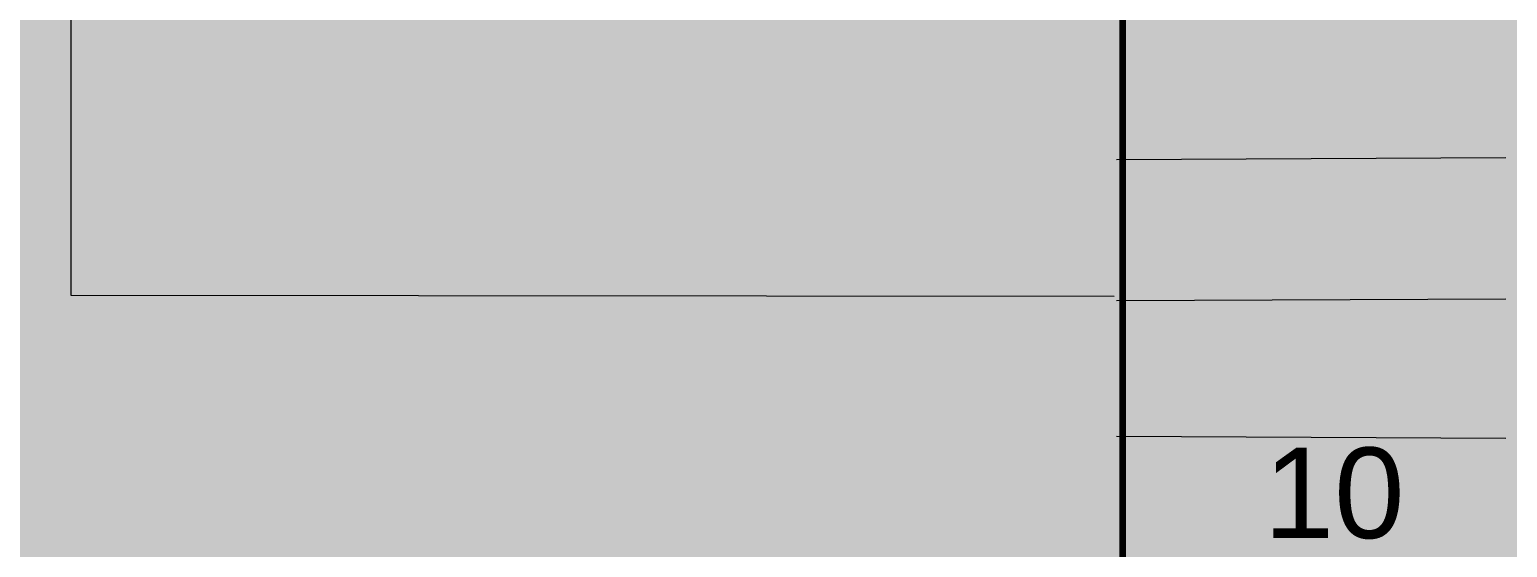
# Model space of a CAD drawing. Header units: millimetres. Extents: x 0 to 590, y 2 to 420.
# Drawn here: x 86.6 to 142.9, y 139.5 to 159.2 of the extents above; entities that cross this region are included whole.
import ezdxf
from ezdxf.xclip import XClip

# ---------------------------------------------------------------- set-up
doc = ezdxf.new("R2010")
doc.units = ezdxf.units.MM
doc.header["$MEASUREMENT"] = 0
doc.layers.get('0').update_dxf_attribs({"linetype": 'CONTINUOUS'})
doc.styles.add('Arial$001', font='arial.ttf', dxfattribs={"height": 3.452631})

# ---------------------------------------------------------------- blocks, each defined once
blk = doc.blocks.new('MF28FC3F0')
at = {"true_color": 0xffffff}
for points in [[(0, 420.2), (0, 2.206), (590.355, 2.206), (590.355, 420.2)], [(0, 420.2), (0, 2.437), (590.355, 2.437), (590.355, 420.2)]]:
    blk.add_hatch(color=0, dxfattribs=at).paths.add_polyline_path(points)

msp = doc.modelspace()

# ---------------------------------------------------------------- hatches: boundary and pattern name
at = {"true_color": 0x000007}
for points in [[(136.334, 155.665), (136.334, 155.319), (134.424, 155.319), (134.424, 155.319), (134.425, 155.33), (134.425, 155.34), (134.425, 155.35), (134.426, 155.36), (134.427, 155.371), (134.428, 155.381), (134.429, 155.391), (134.43, 155.402), (134.431, 155.412), (134.433, 155.422), (134.435, 155.432), (134.437, 155.443), (134.439, 155.453), (134.441, 155.463), (134.444, 155.474), (134.446, 155.484), (134.449, 155.494), (134.452, 155.504), (134.455, 155.515), (134.459, 155.525), (134.462, 155.535), (134.466, 155.546), (134.47, 155.556), (134.474, 155.566), (134.48, 155.583), (134.487, 155.599), (134.493, 155.616), (134.5, 155.632), (134.507, 155.649), (134.515, 155.665), (134.522, 155.681), (134.53, 155.698), (134.538, 155.714), (134.547, 155.731), (134.555, 155.747), (134.564, 155.764), (134.574, 155.78), (134.584, 155.797), (134.594, 155.813), (134.604, 155.83), (134.615, 155.846), (134.627, 155.863), (134.638, 155.879), (134.651, 155.896), (134.663, 155.912), (134.677, 155.928), (134.69, 155.945), (134.704, 155.961), (134.717, 155.976), (134.73, 155.991), (134.744, 156.006), (134.759, 156.022), (134.774, 156.038), (134.79, 156.054), (134.807, 156.07), (134.824, 156.087), (134.842, 156.104), (134.86, 156.121), (134.879, 156.139), (134.898, 156.157), (134.918, 156.175), (134.938, 156.193), (134.959, 156.212), (134.98, 156.231), (135.002, 156.25), (135.024, 156.269), (135.047, 156.289), (135.07, 156.309), (135.093, 156.329), (135.117, 156.349), (135.141, 156.369), (135.165, 156.389), (135.165, 156.389), (135.204, 156.422), (135.242, 156.454), (135.278, 156.485), (135.314, 156.516), (135.348, 156.546), (135.382, 156.575), (135.414, 156.604), (135.445, 156.632), (135.476, 156.659), (135.505, 156.686), (135.533, 156.712), (135.561, 156.737), (135.587, 156.762), (135.612, 156.787), (135.636, 156.81), (135.659, 156.833), (135.682, 156.856), (135.703, 156.878), (135.723, 156.9), (135.742, 156.92), (135.76, 156.941), (135.777, 156.961), (135.793, 156.98), (135.808, 156.999), (135.822, 157.019), (135.835, 157.039), (135.848, 157.059), (135.86, 157.078), (135.871, 157.098), (135.882, 157.117), (135.892, 157.135), (135.902, 157.154), (135.91, 157.172), (135.919, 157.19), (135.926, 157.208), (135.933, 157.225), (135.94, 157.243), (135.945, 157.26), (135.951, 157.277), (135.955, 157.294), (135.959, 157.311), (135.963, 157.328), (135.966, 157.344), (135.968, 157.361), (135.97, 157.377), (135.971, 157.394), (135.972, 157.41), (135.972, 157.427), (135.972, 157.445), (135.971, 157.463), (135.97, 157.481), (135.968, 157.498), (135.966, 157.515), (135.963, 157.532), (135.96, 157.548), (135.956, 157.565), (135.951, 157.58), (135.947, 157.596), (135.941, 157.611), (135.935, 157.626), (135.929, 157.641), (135.922, 157.656), (135.914, 157.67), (135.906, 157.684), (135.898, 157.698), (135.889, 157.712), (135.879, 157.725), (135.869, 157.738), (135.859, 157.751), (135.848, 157.764), (135.836, 157.777), (135.824, 157.789), (135.824, 157.789), (135.812, 157.801), (135.799, 157.813), (135.785, 157.824), (135.772, 157.834), (135.758, 157.844), (135.744, 157.854), (135.729, 157.863), (135.714, 157.871), (135.699, 157.879), (135.683, 157.887), (135.667, 157.894), (135.651, 157.9), (135.635, 157.906), (135.618, 157.912), (135.6, 157.916), (135.583, 157.921), (135.565, 157.925), (135.546, 157.928), (135.528, 157.931), (135.508, 157.933), (135.489, 157.935), (135.469, 157.936), (135.449, 157.937), (135.429, 157.937), (135.429, 157.937), (135.406, 157.937), (135.385, 157.936), (135.363, 157.935), (135.342, 157.933), (135.322, 157.931), (135.302, 157.928), (135.283, 157.924), (135.264, 157.92), (135.245, 157.916), (135.227, 157.91), (135.209, 157.905), (135.192, 157.898), (135.175, 157.891), (135.159, 157.884), (135.143, 157.875), (135.128, 157.867), (135.112, 157.857), (135.098, 157.847), (135.083, 157.836), (135.069, 157.825), (135.056, 157.813), (135.043, 157.8), (135.03, 157.787), (135.017, 157.773), (135.017, 157.773), (135.005, 157.76), (134.994, 157.747), (134.982, 157.734), (134.972, 157.72), (134.962, 157.706), (134.952, 157.692), (134.943, 157.677), (134.934, 157.662), (134.926, 157.647), (134.918, 157.631), (134.911, 157.614), (134.904, 157.598), (134.898, 157.58), (134.892, 157.563), (134.886, 157.545), (134.881, 157.526), (134.876, 157.507), (134.871, 157.488), (134.867, 157.468), (134.864, 157.447), (134.86, 157.427), (134.857, 157.405), (134.855, 157.383), (134.853, 157.361), (134.853, 157.361), (134.49, 157.394), (134.49, 157.394), (134.495, 157.427), (134.5, 157.459), (134.505, 157.49), (134.511, 157.521), (134.518, 157.552), (134.525, 157.582), (134.533, 157.611), (134.541, 157.64), (134.55, 157.669), (134.56, 157.696), (134.57, 157.723), (134.581, 157.75), (134.593, 157.776), (134.605, 157.801), (134.618, 157.826), (134.632, 157.85), (134.646, 157.874), (134.662, 157.896), (134.678, 157.919), (134.695, 157.94), (134.712, 157.961), (134.731, 157.981), (134.75, 158.001), (134.77, 158.02), (134.791, 158.036), (134.813, 158.051), (134.835, 158.067), (134.858, 158.081), (134.881, 158.095), (134.906, 158.109), (134.93, 158.121), (134.956, 158.134), (134.982, 158.145), (135.008, 158.156), (135.035, 158.166), (135.063, 158.176), (135.091, 158.185), (135.119, 158.193), (135.148, 158.201), (135.178, 158.207), (135.208, 158.213), (135.238, 158.219), (135.269, 158.223), (135.3, 158.227), (135.332, 158.23), (135.364, 158.232), (135.396, 158.233), (135.429, 158.234), (135.464, 158.233), (135.498, 158.232), (135.531, 158.23), (135.565, 158.227), (135.597, 158.223), (135.629, 158.218), (135.66, 158.213), (135.691, 158.207), (135.721, 158.2), (135.751, 158.192), (135.779, 158.183), (135.808, 158.174), (135.835, 158.164), (135.862, 158.153), (135.888, 158.141), (135.913, 158.129), (135.938, 158.116), (135.961, 158.102), (135.984, 158.087), (136.007, 158.072), (136.028, 158.056), (136.049, 158.039), (136.069, 158.021), (136.088, 158.003), (136.088, 158.003), (136.108, 157.982), (136.127, 157.962), (136.145, 157.941), (136.163, 157.919), (136.18, 157.898), (136.196, 157.876), (136.211, 157.854), (136.225, 157.832), (136.238, 157.809), (136.25, 157.786), (136.262, 157.763), (136.273, 157.74), (136.283, 157.716), (136.292, 157.692), (136.3, 157.667), (136.307, 157.642), (136.313, 157.617), (136.319, 157.591), (136.324, 157.565), (136.328, 157.538), (136.331, 157.511), (136.333, 157.483), (136.334, 157.455), (136.334, 157.427), (136.334, 157.412), (136.334, 157.398), (136.334, 157.384), (136.333, 157.369), (136.332, 157.355), (136.331, 157.34), (136.33, 157.326), (136.328, 157.312), (136.327, 157.297), (136.325, 157.283), (136.323, 157.268), (136.32, 157.254), (136.317, 157.24), (136.314, 157.225), (136.311, 157.211), (136.308, 157.196), (136.304, 157.182), (136.3, 157.167), (136.295, 157.153), (136.291, 157.139), (136.286, 157.124), (136.28, 157.11), (136.275, 157.095), (136.269, 157.081), (136.262, 157.067), (136.256, 157.052), (136.249, 157.038), (136.241, 157.023), (136.233, 157.009), (136.225, 156.995), (136.217, 156.98), (136.208, 156.966), (136.199, 156.951), (136.19, 156.937), (136.18, 156.923), (136.17, 156.908), (136.159, 156.894), (136.149, 156.879), (136.137, 156.865), (136.126, 156.851), (136.114, 156.836), (136.102, 156.822), (136.089, 156.807), (136.077, 156.793), (136.063, 156.778), (136.05, 156.764), (136.036, 156.75), (136.022, 156.735), (136.022, 156.735), (136.009, 156.719), (135.995, 156.702), (135.981, 156.684), (135.965, 156.667), (135.949, 156.648), (135.932, 156.63), (135.914, 156.611), (135.895, 156.592), (135.876, 156.572), (135.855, 156.552), (135.834, 156.532), (135.812, 156.511), (135.789, 156.49), (135.765, 156.468), (135.74, 156.446), (135.714, 156.423), (135.688, 156.4), (135.66, 156.376), (135.632, 156.352), (135.603, 156.328), (135.573, 156.303), (135.542, 156.277), (135.511, 156.251), (135.478, 156.225), (135.478, 156.225), (135.452, 156.202), (135.426, 156.181), (135.402, 156.159), (135.378, 156.139), (135.355, 156.118), (135.333, 156.099), (135.312, 156.08), (135.291, 156.061), (135.271, 156.044), (135.252, 156.027), (135.234, 156.01), (135.217, 155.994), (135.2, 155.979), (135.184, 155.965), (135.169, 155.951), (135.155, 155.938), (135.141, 155.926), (135.129, 155.915), (135.117, 155.904), (135.105, 155.894), (135.094, 155.885), (135.084, 155.877), (135.075, 155.869), (135.067, 155.863), (135.067, 155.863), (135.06, 155.854), (135.054, 155.846), (135.048, 155.838), (135.042, 155.83), (135.036, 155.821), (135.03, 155.813), (135.023, 155.805), (135.017, 155.797), (135.011, 155.788), (135.005, 155.78), (134.999, 155.772), (134.993, 155.764), (134.986, 155.756), (134.98, 155.747), (134.974, 155.739), (134.968, 155.731), (134.962, 155.723), (134.955, 155.714), (134.949, 155.706), (134.943, 155.698), (134.937, 155.69), (134.931, 155.681), (134.925, 155.673), (134.918, 155.665), (134.918, 155.665), (136.334, 155.665), (134.918, 155.665)], [(119.935, 150.264), (119.573, 150.264), (119.573, 152.537), (119.573, 152.537), (119.562, 152.526), (119.551, 152.516), (119.54, 152.506), (119.529, 152.495), (119.517, 152.485), (119.505, 152.475), (119.493, 152.465), (119.48, 152.454), (119.467, 152.444), (119.454, 152.434), (119.44, 152.423), (119.426, 152.413), (119.412, 152.403), (119.398, 152.392), (119.384, 152.382), (119.369, 152.372), (119.354, 152.362), (119.339, 152.351), (119.323, 152.341), (119.308, 152.331), (119.292, 152.32), (119.276, 152.31), (119.26, 152.3), (119.243, 152.29), (119.243, 152.29), (119.225, 152.279), (119.207, 152.269), (119.189, 152.26), (119.172, 152.25), (119.155, 152.24), (119.138, 152.231), (119.121, 152.222), (119.105, 152.213), (119.089, 152.205), (119.073, 152.196), (119.057, 152.188), (119.042, 152.18), (119.026, 152.173), (119.011, 152.166), (118.996, 152.159), (118.981, 152.152), (118.966, 152.145), (118.952, 152.139), (118.937, 152.133), (118.922, 152.128), (118.908, 152.122), (118.893, 152.117), (118.879, 152.113), (118.865, 152.108), (118.865, 152.454), (118.865, 152.454), (118.889, 152.465), (118.914, 152.475), (118.938, 152.487), (118.962, 152.498), (118.986, 152.51), (119.009, 152.522), (119.033, 152.534), (119.056, 152.547), (119.079, 152.56), (119.102, 152.573), (119.124, 152.587), (119.147, 152.6), (119.169, 152.614), (119.19, 152.629), (119.212, 152.643), (119.233, 152.658), (119.254, 152.673), (119.274, 152.688), (119.295, 152.703), (119.315, 152.719), (119.334, 152.735), (119.354, 152.751), (119.373, 152.767), (119.391, 152.784), (119.391, 152.784), (119.41, 152.8), (119.427, 152.816), (119.445, 152.833), (119.462, 152.849), (119.478, 152.866), (119.494, 152.882), (119.509, 152.899), (119.524, 152.915), (119.538, 152.932), (119.552, 152.948), (119.566, 152.965), (119.579, 152.981), (119.591, 152.998), (119.604, 153.014), (119.615, 153.031), (119.627, 153.047), (119.638, 153.063), (119.648, 153.08), (119.659, 153.096), (119.669, 153.113), (119.678, 153.129), (119.687, 153.146), (119.696, 153.162), (119.704, 153.179), (119.935, 153.179), (119.935, 150.264), (119.935, 153.179)], [(121.878, 150.264), (121.516, 150.264), (121.516, 152.537), (121.516, 152.537), (121.505, 152.526), (121.494, 152.516), (121.483, 152.506), (121.472, 152.495), (121.46, 152.485), (121.448, 152.475), (121.435, 152.465), (121.423, 152.454), (121.41, 152.444), (121.397, 152.434), (121.383, 152.423), (121.369, 152.413), (121.355, 152.403), (121.341, 152.392), (121.327, 152.382), (121.312, 152.372), (121.297, 152.362), (121.282, 152.351), (121.266, 152.341), (121.251, 152.331), (121.235, 152.32), (121.219, 152.31), (121.203, 152.3), (121.186, 152.29), (121.186, 152.29), (121.17, 152.279), (121.153, 152.269), (121.137, 152.26), (121.12, 152.25), (121.104, 152.24), (121.088, 152.231), (121.071, 152.222), (121.055, 152.213), (121.039, 152.205), (121.023, 152.196), (121.007, 152.188), (120.991, 152.18), (120.975, 152.173), (120.959, 152.166), (120.943, 152.159), (120.928, 152.152), (120.912, 152.145), (120.897, 152.139), (120.882, 152.133), (120.866, 152.128), (120.851, 152.122), (120.837, 152.117), (120.822, 152.113), (120.808, 152.108), (120.808, 152.454), (120.808, 152.454), (120.832, 152.465), (120.857, 152.475), (120.881, 152.487), (120.905, 152.498), (120.929, 152.51), (120.952, 152.522), (120.976, 152.534), (120.999, 152.547), (121.022, 152.56), (121.045, 152.573), (121.067, 152.587), (121.089, 152.6), (121.111, 152.614), (121.133, 152.629), (121.155, 152.643), (121.176, 152.658), (121.197, 152.673), (121.217, 152.688), (121.238, 152.703), (121.258, 152.719), (121.277, 152.735), (121.297, 152.751), (121.316, 152.767), (121.334, 152.784), (121.334, 152.784), (121.353, 152.8), (121.37, 152.816), (121.388, 152.833), (121.404, 152.849), (121.421, 152.866), (121.437, 152.882), (121.452, 152.899), (121.467, 152.915), (121.481, 152.932), (121.495, 152.948), (121.509, 152.965), (121.522, 152.981), (121.534, 152.998), (121.547, 153.014), (121.558, 153.031), (121.57, 153.047), (121.581, 153.063), (121.591, 153.08), (121.602, 153.096), (121.611, 153.113), (121.621, 153.129), (121.63, 153.146), (121.639, 153.162), (121.647, 153.179), (121.878, 153.179), (121.878, 150.264), (121.878, 153.179)]]:
    msp.add_hatch(color=0, dxfattribs=at).paths.add_polyline_path(points)
h = msp.add_hatch(color=0, dxfattribs=at)
edge = h.paths.add_edge_path()
edge.add_line((134.474, 151.285), (134.836, 151.335))
edge.add_spline(control_points=[(134.836, 151.335), (134.869, 151.137), (134.935, 150.989), (135.034, 150.89), (135.034, 150.89), (135.132, 150.808), (135.248, 150.758), (135.396, 150.758), (135.396, 150.758), (135.561, 150.758), (135.709, 150.824), (135.824, 150.939), (135.824, 150.939), (135.939, 151.055), (135.989, 151.203), (135.989, 151.368), (135.989, 151.368), (135.989, 151.532), (135.939, 151.664), (135.841, 151.779), (135.841, 151.779), (135.725, 151.878), (135.594, 151.927), (135.429, 151.927), (135.429, 151.927), (135.363, 151.927), (135.281, 151.911), (135.182, 151.894)], knot_values=[0, 0, 0, 0, 0.035714, 0.035714, 0.035714, 0.035714, 0.071429, 0.071429, 0.071429, 0.071429, 0.107143, 0.107143, 0.107143, 0.107143, 0.142857, 0.142857, 0.142857, 0.142857, 0.178571, 0.178571, 0.178571, 0.178571, 0.214286, 0.214286, 0.214286, 0.214286, 1, 1, 1, 1], degree=3, periodic=0)
edge.add_line((135.182, 151.894), (135.215, 152.207))
edge.add_spline(control_points=[(135.215, 152.207), (135.231, 152.207), (135.264, 152.207), (135.264, 152.207), (135.264, 152.207), (135.429, 152.207), (135.561, 152.24), (135.676, 152.322), (135.676, 152.322), (135.808, 152.388), (135.857, 152.52), (135.857, 152.685), (135.857, 152.685), (135.857, 152.816), (135.824, 152.915), (135.725, 153.014), (135.725, 153.014), (135.643, 153.096), (135.528, 153.129), (135.396, 153.129), (135.396, 153.129), (135.248, 153.129), (135.132, 153.096), (135.05, 152.998), (135.05, 152.998), (134.951, 152.915), (134.886, 152.784), (134.869, 152.619)], knot_values=[0, 0, 0, 0, 0.035714, 0.035714, 0.035714, 0.035714, 0.071429, 0.071429, 0.071429, 0.071429, 0.107143, 0.107143, 0.107143, 0.107143, 0.142857, 0.142857, 0.142857, 0.142857, 0.178571, 0.178571, 0.178571, 0.178571, 0.214286, 0.214286, 0.214286, 0.214286, 1, 1, 1, 1], degree=3, periodic=0)
edge.add_line((134.869, 152.619), (134.507, 152.685))
edge.add_spline(control_points=[(134.507, 152.685), (134.556, 152.915), (134.655, 153.096), (134.803, 153.228), (134.803, 153.228), (134.968, 153.36), (135.149, 153.426), (135.379, 153.426), (135.379, 153.426), (135.544, 153.426), (135.692, 153.393), (135.824, 153.327), (135.824, 153.327), (135.956, 153.261), (136.055, 153.162), (136.12, 153.047), (136.12, 153.047), (136.186, 152.932), (136.236, 152.8), (136.236, 152.668), (136.236, 152.668), (136.236, 152.553), (136.186, 152.438), (136.12, 152.339), (136.12, 152.339), (136.055, 152.224), (135.956, 152.141), (135.824, 152.092), (135.824, 152.092), (136.005, 152.043), (136.137, 151.96), (136.236, 151.845), (136.236, 151.845), (136.318, 151.713), (136.367, 151.565), (136.367, 151.384), (136.367, 151.384), (136.367, 151.121), (136.285, 150.906), (136.088, 150.725), (136.088, 150.725), (135.906, 150.561), (135.676, 150.462), (135.396, 150.462), (135.396, 150.462), (135.132, 150.462), (134.935, 150.544), (134.754, 150.692), (134.754, 150.692), (134.589, 150.841), (134.49, 151.038), (134.474, 151.285)], knot_values=[0, 0, 0, 0, 0.019231, 0.019231, 0.019231, 0.019231, 0.038462, 0.038462, 0.038462, 0.038462, 0.057692, 0.057692, 0.057692, 0.057692, 0.076923, 0.076923, 0.076923, 0.076923, 0.096154, 0.096154, 0.096154, 0.096154, 0.115385, 0.115385, 0.115385, 0.115385, 0.134615, 0.134615, 0.134615, 0.134615, 0.153846, 0.153846, 0.153846, 0.153846, 0.173077, 0.173077, 0.173077, 0.173077, 0.192308, 0.192308, 0.192308, 0.192308, 0.211538, 0.211538, 0.211538, 0.211538, 0.230769, 0.230769, 0.230769, 0.230769, 1, 1, 1, 1], degree=3, periodic=0)
h = msp.add_hatch(color=0, dxfattribs=at)
edge = h.paths.add_edge_path()
edge.add_spline(control_points=[(135.017, 146.28), (134.869, 146.329), (134.77, 146.411), (134.688, 146.51), (134.688, 146.51), (134.622, 146.609), (134.589, 146.724), (134.589, 146.872), (134.589, 146.872), (134.589, 147.086), (134.655, 147.251), (134.82, 147.399), (134.82, 147.399), (134.968, 147.548), (135.165, 147.613), (135.412, 147.613), (135.412, 147.613), (135.676, 147.613), (135.873, 147.548), (136.022, 147.399), (136.022, 147.399), (136.186, 147.251), (136.252, 147.07), (136.252, 146.856), (136.252, 146.856), (136.252, 146.724), (136.219, 146.609), (136.153, 146.51), (136.153, 146.51), (136.088, 146.411), (135.972, 146.329), (135.824, 146.28), (135.824, 146.28), (136.005, 146.214), (136.137, 146.131), (136.236, 146), (136.236, 146), (136.334, 145.868), (136.384, 145.72), (136.384, 145.539), (136.384, 145.539), (136.384, 145.292), (136.285, 145.078), (136.12, 144.913), (136.12, 144.913), (135.939, 144.748), (135.709, 144.666), (135.429, 144.666), (135.429, 144.666), (135.132, 144.666), (134.902, 144.748), (134.737, 144.913), (134.737, 144.913), (134.556, 145.078), (134.474, 145.292), (134.474, 145.539), (134.474, 145.539), (134.474, 145.736), (134.523, 145.884), (134.606, 146.016), (134.606, 146.016), (134.704, 146.148), (134.836, 146.23), (135.017, 146.28)], knot_values=[0, 0, 0, 0, 0.015625, 0.015625, 0.015625, 0.015625, 0.03125, 0.03125, 0.03125, 0.03125, 0.046875, 0.046875, 0.046875, 0.046875, 0.0625, 0.0625, 0.0625, 0.0625, 0.078125, 0.078125, 0.078125, 0.078125, 0.09375, 0.09375, 0.09375, 0.09375, 0.109375, 0.109375, 0.109375, 0.109375, 0.125, 0.125, 0.125, 0.125, 0.140625, 0.140625, 0.140625, 0.140625, 0.15625, 0.15625, 0.15625, 0.15625, 0.171875, 0.171875, 0.171875, 0.171875, 0.1875, 0.1875, 0.1875, 0.1875, 0.203125, 0.203125, 0.203125, 0.203125, 0.21875, 0.21875, 0.21875, 0.21875, 0.234375, 0.234375, 0.234375, 0.234375, 1, 1, 1, 1], degree=3, periodic=0)
edge = h.paths.add_edge_path()
edge.add_spline(control_points=[(134.951, 146.889), (134.951, 146.741), (135.001, 146.625), (135.083, 146.543), (135.083, 146.543), (135.165, 146.461), (135.281, 146.411), (135.429, 146.411), (135.429, 146.411), (135.561, 146.411), (135.676, 146.461), (135.758, 146.543), (135.758, 146.543), (135.841, 146.625), (135.89, 146.741), (135.89, 146.856), (135.89, 146.856), (135.89, 146.988), (135.841, 147.103), (135.758, 147.185), (135.758, 147.185), (135.659, 147.284), (135.561, 147.317), (135.412, 147.317), (135.412, 147.317), (135.281, 147.317), (135.165, 147.284), (135.083, 147.185), (135.083, 147.185), (135.001, 147.103), (134.951, 147.004), (134.951, 146.889)], knot_values=[0, 0, 0, 0, 0.03125, 0.03125, 0.03125, 0.03125, 0.0625, 0.0625, 0.0625, 0.0625, 0.09375, 0.09375, 0.09375, 0.09375, 0.125, 0.125, 0.125, 0.125, 0.15625, 0.15625, 0.15625, 0.15625, 0.1875, 0.1875, 0.1875, 0.1875, 0.21875, 0.21875, 0.21875, 0.21875, 1, 1, 1, 1], degree=3, periodic=0)
edge = h.paths.add_edge_path()
edge.add_spline(control_points=[(134.836, 145.539), (134.836, 145.44), (134.853, 145.341), (134.902, 145.259), (134.902, 145.259), (134.951, 145.16), (135.034, 145.078), (135.116, 145.028), (135.116, 145.028), (135.215, 144.979), (135.314, 144.946), (135.429, 144.946), (135.429, 144.946), (135.594, 144.946), (135.742, 145.012), (135.841, 145.111), (135.841, 145.111), (135.956, 145.226), (136.005, 145.358), (136.005, 145.539), (136.005, 145.539), (136.005, 145.703), (135.956, 145.852), (135.841, 145.95), (135.841, 145.95), (135.725, 146.066), (135.594, 146.131), (135.412, 146.131), (135.412, 146.131), (135.248, 146.131), (135.116, 146.066), (135.001, 145.967), (135.001, 145.967), (134.886, 145.852), (134.836, 145.703), (134.836, 145.539)], knot_values=[0, 0, 0, 0, 0.027778, 0.027778, 0.027778, 0.027778, 0.055556, 0.055556, 0.055556, 0.055556, 0.083333, 0.083333, 0.083333, 0.083333, 0.111111, 0.111111, 0.111111, 0.111111, 0.138889, 0.138889, 0.138889, 0.138889, 0.166667, 0.166667, 0.166667, 0.166667, 0.194444, 0.194444, 0.194444, 0.194444, 0.222222, 0.222222, 0.222222, 0.222222, 1, 1, 1, 1], degree=3, periodic=0)

# ---------------------------------------------------------------- linework, layer by layer
at = {"color": 0, "linetype": 'Continuous', "lineweight": 100, "true_color": 0x000007}
msp.add_lwpolyline([(128.233, 368.301), (128.233, 32.997), (128.233, 32.997)], dxfattribs=at)
at = {"color": 0, "linetype": 'Continuous', "lineweight": 20, "true_color": 0x000007}
for points in [[(88.156, 327.614), (88.156, 149.112), (127.921, 149.079)], [(128.003, 154.282), (142.838, 154.364), (142.838, 154.364)], [(128.003, 148.914), (142.838, 148.98), (142.838, 148.98)], [(128.003, 143.744), (142.838, 143.662), (142.838, 143.662)]]:
    msp.add_lwpolyline(points, dxfattribs=at)

# ---------------------------------------------------------------- block references
at = {"color": 0, "true_color": 0xffffff}
ref = msp.add_blockref('MF28FC3F0', (0, 0), dxfattribs=at)
XClip(ref).set_block_clipping_path([(0, 2.1075862069), (590.3875862069, 420.2)])

# ---------------------------------------------------------------- texts
at = {"color": 0, "true_color": 0x000007, "style": 'Arial$001'}
msp.add_text('10', height=3.4526, dxfattribs=at).set_placement((133.618, 139.858))

doc.saveas('drawing.dxf')
